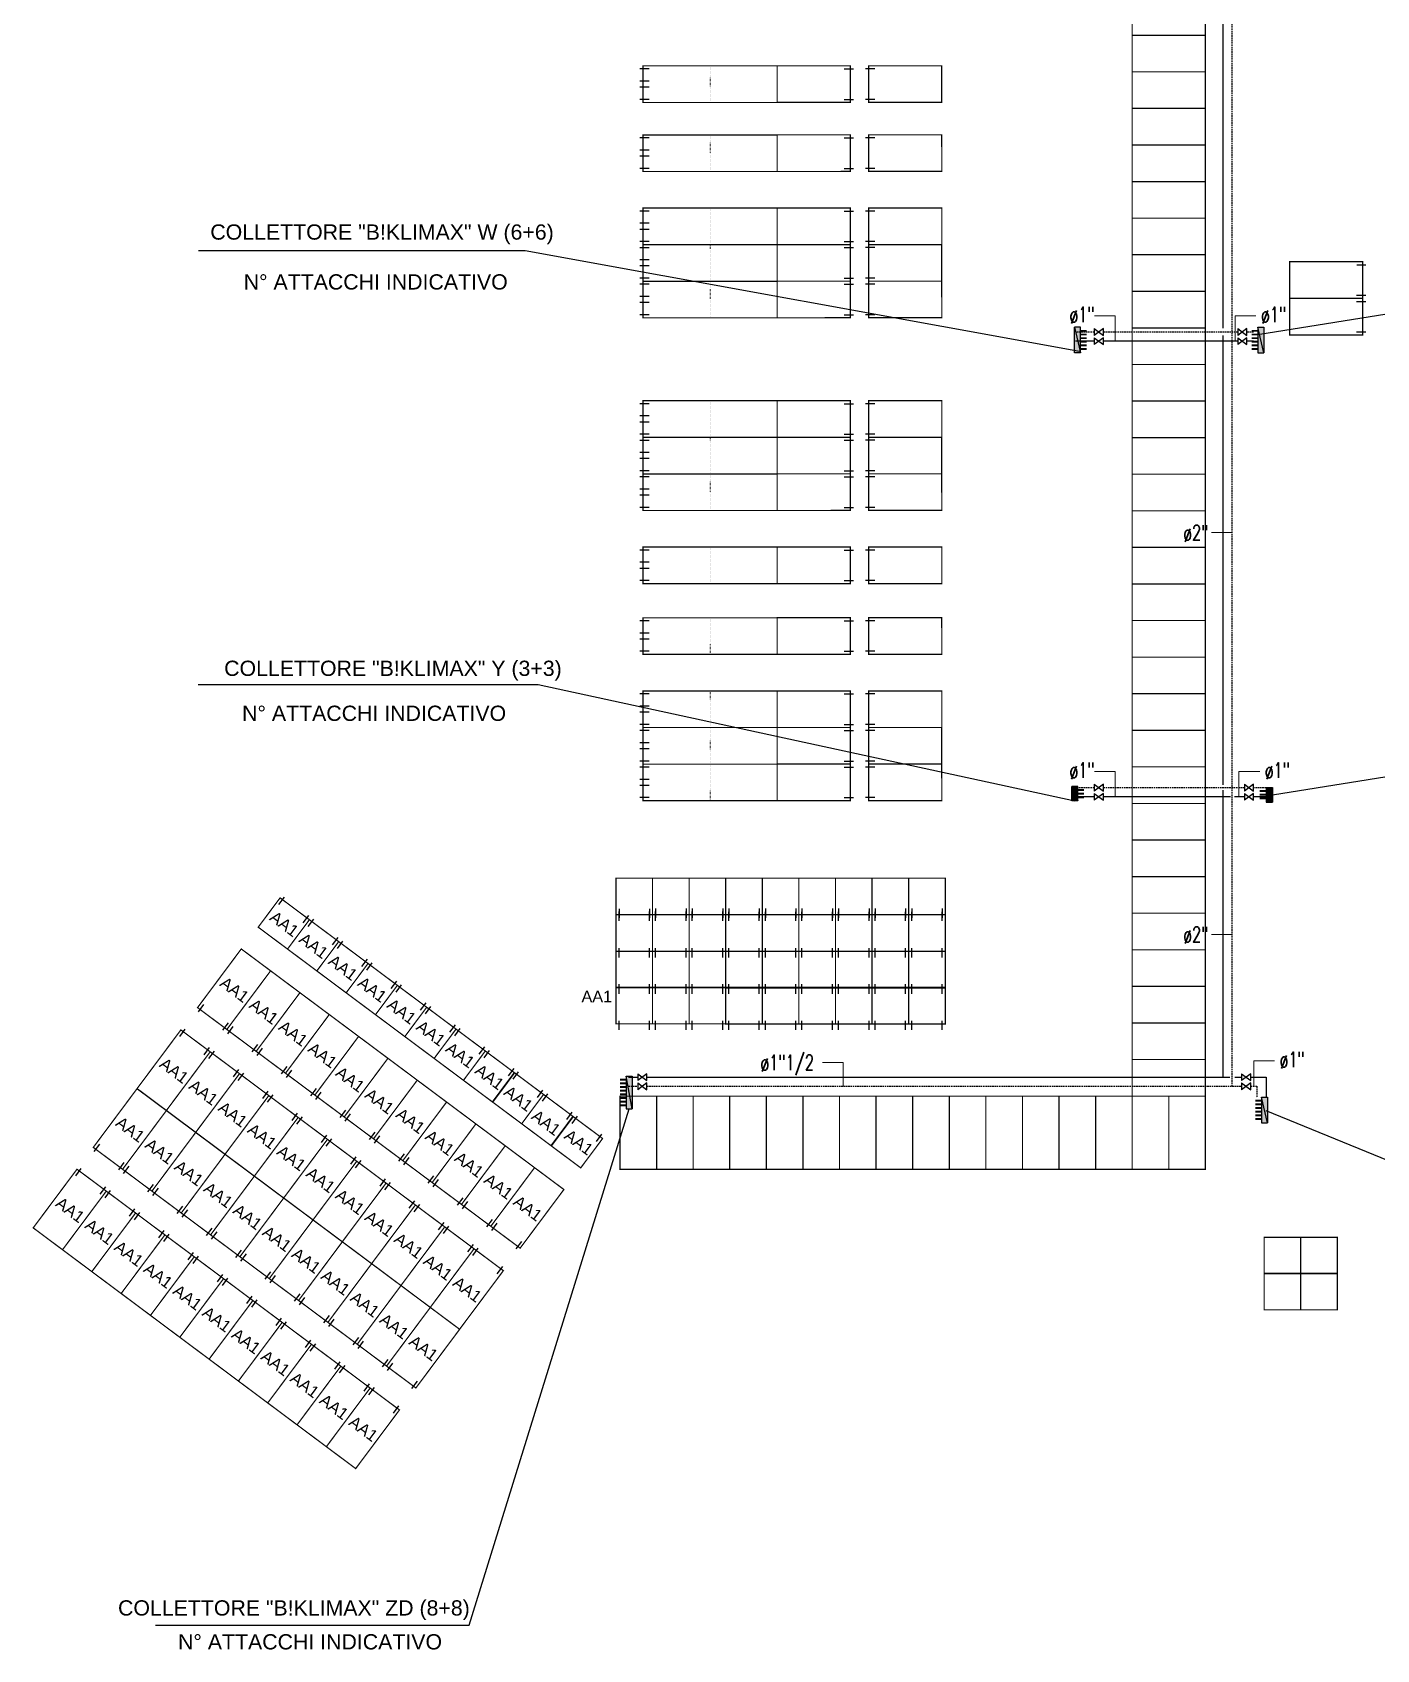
# Model space of a CAD drawing. Header units: millimetres. Extents: x 24747 to 137666, y -34589 to 43444.
# Drawn here: x 114877 to 117082, y 23396 to 26049 of the extents above; entities that cross this region are included whole.
import ezdxf
from ezdxf.enums import TextEntityAlignment as Align

# ---------------------------------------------------------------- set-up
doc = ezdxf.new("R2010")
doc.units = ezdxf.units.MM
doc.header["$LTSCALE"] = 10
doc.linetypes.add('ACAD_ISO07W100', pattern=[3, 0, -3])
doc.linetypes.add('HIDDEN', pattern=[0.375, 0.25, -0.125])
for name, color, linetype in [('Collettori Maxi', 7, 'Continuous'), ('Pannelli', 7, 'Continuous'), ('TUBAZIONI', 6, 'Continuous')]:
    doc.layers.add(name, color=color, linetype=linetype)
doc.styles.add('ARIAL', font='arial.ttf')
doc.styles.add('ROMANS', font='romans')

# ---------------------------------------------------------------- blocks, each defined once
blk = doc.blocks.new('1200')
at = {"layer": 'Pannelli', "color": 4}
for p, q in [((0.05, 1.1), (0.05, 1.25)), ((0.55, 1.1), (0.55, 1.25))]:
    blk.add_line(p, q, dxfattribs=at)
at = {"layer": 'Pannelli', "linetype": 'ACAD_ISO07W100', "ltscale": 0.07}
blk.add_line((0.6, 0.6), (0, 0.6), dxfattribs=at)
at = {"layer": 'Pannelli', "color": 4, "const_width": 0.02}
blk.add_lwpolyline([(0, 1.2), (0, 0), (0.6, 0), (0.6, 1.2), (0, 1.2)], dxfattribs=at)
blk = doc.blocks.new('600')
at = {"layer": 'Pannelli', "color": 2}
for p, q in [((0.05, 0.5), (0.05, 0.65)), ((0.55, 0.5), (0.55, 0.65))]:
    blk.add_line(p, q, dxfattribs=at)
at = {"layer": 'Pannelli', "color": 2, "const_width": 0.02}
blk.add_lwpolyline([(0.6, 0.6), (0.6, 0), (0, 0), (0, 0.6), (0.6, 0.6)], dxfattribs=at)
blk = doc.blocks.new('dddd')
at = {"layer": 'Pannelli', "color": 4}
for p, q in [((-164.9, 45.4, 0), (-179.9, 45.4, 0)), ((-164.9, 25.4, 0), (-179.9, 25.4, 0)), ((-164.9, 15.4, 0), (-179.9, 15.4, 0)), ((-164.9, -4.6, 0), (-179.9, -4.6, 0))]:
    blk.add_line(p, q, dxfattribs=at)
at = {"layer": 'Pannelli', "color": 4, "lineweight": 0}
blk.add_line((-174.9, 50.4, 0), (45.1, 50.4, 0), dxfattribs=at)
at = {"layer": 'Pannelli', "color": 4, "linetype": 'ACAD_ISO07W100', "ltscale": 0.07}
blk.add_line((-64.9, 50.4, 0), (-64.9, -9.6, 0), dxfattribs=at)
at = {"layer": 'Pannelli', "color": 4, "const_width": 2, "elevation": 0}
blk.add_lwpolyline([(-174.9, -9.6), (45.1, -9.6), (45.1, 50.4), (-174.9, 50.4), (-174.9, -9.6)], dxfattribs=at)
blk = doc.blocks.new('Coll Maxi 8+8')
at = {"layer": 'Collettori Maxi'}
for color, points in [(5, [(0.54, 0), (0.54, -0.1), (0, -0.1)]), (1, [(0, 0), (0, -0.1), (0.54, 0)])]:
    blk.add_hatch(color=color, dxfattribs=at).paths.add_polyline_path(points)
for points in [[(0, 0), (0, -0.1), (0.54, 0), (0, 0)], [(0.54, 0), (0.54, -0.1), (0, -0.1), (0.54, 0)]]:
    blk.add_lwpolyline(points, dxfattribs=at)
blk = doc.blocks.new('Coll Maxi 6+6')
at = {"layer": 'Collettori Maxi'}
for color, points in [(5, [(0.42, 0), (0.42, -0.1), (0, -0.1)]), (1, [(0, 0), (0, -0.1), (0.42, 0)])]:
    blk.add_hatch(color=color, dxfattribs=at).paths.add_polyline_path(points)
for points in [[(0, 0), (0, -0.1), (0.42, 0), (0, 0)], [(0.42, 0), (0.42, -0.1), (0, -0.1), (0.42, 0)]]:
    blk.add_lwpolyline(points, dxfattribs=at)
blk = doc.blocks.new('Coll maxi 3+3')
at = {"layer": 'Collettori Maxi'}
for color, points in [(5, [(0.24, 0), (0.24, -0.1), (0, -0.1)]), (1, [(0, 0), (0, -0.1), (0.24, 0)])]:
    blk.add_hatch(color=color, dxfattribs=at).paths.add_polyline_path(points)
for points in [[(0, 0), (0, -0.1), (0.24, 0), (0, 0)], [(0.24, 0), (0.24, -0.1), (0, -0.1), (0.24, 0)]]:
    blk.add_lwpolyline(points, dxfattribs=at)

msp = doc.modelspace()

# ---------------------------------------------------------------- linework, layer by layer
at = {"layer": 'Collettori Maxi'}
for p, q in [((115149.85058, 25691.00704, 0), (115685.61057, 25691.00704, 0)), ((115685.61057, 25691.00704, 0), (116594.66968, 25525.92414, 0)), ((116887.11147, 25553.00438, 0), (117795.98054, 25698.03082, 0)), ((115149.17914, 24978.86462, 0), (115707.18907, 24978.86462, 0)), ((115707.18907, 24978.86462, 0), (116586.98372, 24788.33091, 0)), ((116911.1451, 24798.17094, 0), (117795.37083, 24938.87985, 0)), ((115593.78353, 23436.07437, 0), (115856.28841, 24282.79487, 0)), ((116900.65038, 24280.22545, 0), (117795.62395, 23914.40098, 0)), ((115079.54163, 23436.07437, 0), (115593.78353, 23436.07437, 0))]:
    msp.add_line(p, q, dxfattribs=at)
at = {"layer": 'Collettori Maxi', "color": 6, "const_width": 3.2, "elevation": 0}
for points in [[(116596.52795, 25559.00438), (116606.52795, 25559.00438)], [(116596.52795, 25553.00438), (116606.52795, 25553.00438)], [(116596.52795, 25547.00438), (116606.52795, 25547.00438)], [(116887.11147, 25559.00438), (116877.11147, 25559.00438)], [(116887.11147, 25553.00438), (116877.11147, 25553.00438)], [(116887.11147, 25547.00438), (116877.11147, 25547.00438)], [(116596.52795, 25541.00438), (116606.52795, 25541.00438)], [(116596.52795, 25535.00438), (116606.52795, 25535.00438)], [(116596.52795, 25529.00438), (116606.52795, 25529.00438)], [(116887.11147, 25541.00438), (116877.11147, 25541.00438)], [(116887.11147, 25535.00438), (116877.11147, 25535.00438)], [(116887.11147, 25529.00438), (116877.11147, 25529.00438)], [(116592.24879, 24805.88808), (116602.24879, 24805.88808)], [(116901.1451, 24804.17094), (116890.4265, 24804.17094)], [(116592.24879, 24799.88808), (116602.24879, 24799.88808)], [(116592.24879, 24793.88808), (116602.24879, 24793.88808)], [(116901.1451, 24798.17094), (116890.4265, 24798.17094)], [(116901.1451, 24792.17094), (116890.4265, 24792.17094)], [(115851.28841, 24330.79487), (115841.28841, 24330.79487)], [(115851.28841, 24324.79487), (115841.28841, 24324.79487)], [(115851.28841, 24318.79487), (115841.28841, 24318.79487)], [(115851.28841, 24312.79487), (115841.28841, 24312.79487)], [(115851.28841, 24306.79487), (115841.28841, 24306.79487)], [(115851.28841, 24300.79487), (115841.28841, 24300.79487)], [(115851.28841, 24294.79487), (115841.28841, 24294.79487)], [(115851.28841, 24288.79487), (115841.28841, 24288.79487)], [(116893.066, 24296.25182), (116883.066, 24296.25182)], [(116893.066, 24290.25182), (116883.066, 24290.25182)], [(116893.066, 24284.25182), (116883.066, 24284.25182)], [(116893.066, 24278.25182), (116883.066, 24278.25182)], [(116893.066, 24272.25182), (116883.066, 24272.25182)], [(116893.066, 24266.25182), (116883.066, 24266.25182)]]:
    msp.add_lwpolyline(points, dxfattribs=at)
at = {"layer": 'Pannelli', "color": 2}
for p, q in [((115839.5981, 24611.26571, 0), (115839.5981, 24596.26571, 0)), ((115839.59811, 24591.36952, 0), (115839.59811, 24606.36952, 0)), ((115889.5981, 24611.26571, 0), (115889.5981, 24596.26571, 0)), ((115889.59811, 24591.36952, 0), (115889.59811, 24606.36952, 0)), ((115899.5981, 24611.28054, 0), (115899.5981, 24596.28054, 0)), ((115899.5981, 24611.28054, 0), (115899.5981, 24596.28054, 0)), ((115899.59811, 24591.38435, 0), (115899.59811, 24606.38435, 0)), ((115899.59811, 24591.35469, 0), (115899.59811, 24606.35469, 0)), ((115949.5981, 24611.28054, 0), (115949.5981, 24596.28054, 0)), ((115949.59811, 24591.38435, 0), (115949.59811, 24606.38435, 0)), ((115959.59809, 24611.29537, 0), (115959.59809, 24596.29537, 0)), ((115959.5981, 24591.36952, 0), (115959.5981, 24606.36952, 0)), ((116009.59809, 24611.29537, 0), (116009.59809, 24596.29537, 0)), ((116009.5981, 24591.36952, 0), (116009.5981, 24606.36952, 0)), ((116019.59809, 24611.33245, 0), (116019.59809, 24596.33245, 0)), ((116019.5981, 24591.33245, 0), (116019.5981, 24606.33245, 0)), ((116069.59809, 24611.33245, 0), (116069.59809, 24596.33245, 0)), ((116069.5981, 24591.33245, 0), (116069.5981, 24606.33245, 0)), ((116079.59809, 24611.33245, 0), (116079.59809, 24596.33245, 0)), ((116079.5981, 24591.33245, 0), (116079.5981, 24606.33245, 0)), ((116129.59809, 24611.33245, 0), (116129.59809, 24596.33245, 0)), ((116129.59809, 24611.33245, 0), (116129.59809, 24596.33245, 0)), ((116129.5981, 24591.33245, 0), (116129.5981, 24606.33245, 0)), ((116129.5981, 24591.33245, 0), (116129.5981, 24606.33245, 0)), ((116139.59809, 24611.33245, 0), (116139.59809, 24596.33245, 0)), ((116139.5981, 24591.33245, 0), (116139.5981, 24606.33245, 0)), ((116189.59809, 24611.33245, 0), (116189.59809, 24596.33245, 0)), ((116189.59809, 24611.33245, 0), (116189.59809, 24596.33245, 0)), ((116189.59809, 24611.33245, 0), (116189.59809, 24596.33245, 0)), ((116189.5981, 24591.33245, 0), (116189.5981, 24606.33245, 0)), ((116189.5981, 24591.33245, 0), (116189.5981, 24606.33245, 0)), ((116189.5981, 24591.33245, 0), (116189.5981, 24606.33245, 0)), ((116199.59809, 24611.33245, 0), (116199.59809, 24596.33245, 0)), ((116199.5981, 24591.33245, 0), (116199.5981, 24606.33245, 0)), ((116249.59809, 24611.33245, 0), (116249.59809, 24596.33245, 0)), ((116249.59809, 24611.33245, 0), (116249.59809, 24596.33245, 0)), ((116249.59809, 24611.33245, 0), (116249.59809, 24596.33245, 0)), ((116249.5981, 24591.33245, 0), (116249.5981, 24606.33245, 0)), ((116249.5981, 24591.33245, 0), (116249.5981, 24606.33245, 0)), ((116249.5981, 24591.33245, 0), (116249.5981, 24606.33245, 0)), ((116259.59809, 24611.33245, 0), (116259.59809, 24596.33245, 0)), ((116259.5981, 24591.33245, 0), (116259.5981, 24606.33245, 0)), ((116309.59809, 24611.33245, 0), (116309.59809, 24596.33245, 0)), ((116309.59809, 24611.33245, 0), (116309.59809, 24596.33245, 0)), ((116309.59809, 24611.33245, 0), (116309.59809, 24596.33245, 0)), ((116309.5981, 24591.33245, 0), (116309.5981, 24606.33245, 0)), ((116309.5981, 24591.33245, 0), (116309.5981, 24606.33245, 0)), ((116309.5981, 24591.33245, 0), (116309.5981, 24606.33245, 0)), ((116319.59809, 24611.33245, 0), (116319.59809, 24596.33245, 0)), ((116319.5981, 24591.33245, 0), (116319.5981, 24606.33245, 0)), ((116369.59809, 24611.33245, 0), (116369.59809, 24596.33245, 0)), ((116369.5981, 24591.33245, 0), (116369.5981, 24606.33245, 0)), ((115839.59811, 24531.36952, 0), (115839.59811, 24546.36952, 0)), ((115889.59811, 24531.36952, 0), (115889.59811, 24546.36952, 0)), ((115899.59811, 24531.38435, 0), (115899.59811, 24546.38435, 0)), ((115899.59811, 24531.35469, 0), (115899.59811, 24546.35469, 0)), ((115949.59811, 24531.38435, 0), (115949.59811, 24546.38435, 0)), ((115959.5981, 24531.36952, 0), (115959.5981, 24546.36952, 0)), ((116009.5981, 24531.36952, 0), (116009.5981, 24546.36952, 0)), ((116019.5981, 24531.33245, 0), (116019.5981, 24546.33245, 0)), ((116069.5981, 24531.33245, 0), (116069.5981, 24546.33245, 0)), ((116079.5981, 24531.33245, 0), (116079.5981, 24546.33245, 0)), ((116129.5981, 24531.33245, 0), (116129.5981, 24546.33245, 0)), ((116129.5981, 24531.33245, 0), (116129.5981, 24546.33245, 0)), ((116139.5981, 24531.33245, 0), (116139.5981, 24546.33245, 0)), ((116189.5981, 24531.33245, 0), (116189.5981, 24546.33245, 0)), ((116189.5981, 24531.33245, 0), (116189.5981, 24546.33245, 0)), ((116189.5981, 24531.33245, 0), (116189.5981, 24546.33245, 0)), ((116199.5981, 24531.33245, 0), (116199.5981, 24546.33245, 0)), ((116249.5981, 24531.33245, 0), (116249.5981, 24546.33245, 0)), ((116249.5981, 24531.33245, 0), (116249.5981, 24546.33245, 0)), ((116249.5981, 24531.33245, 0), (116249.5981, 24546.33245, 0)), ((116259.5981, 24531.33245, 0), (116259.5981, 24546.33245, 0)), ((116309.5981, 24531.33245, 0), (116309.5981, 24546.33245, 0)), ((116309.5981, 24531.33245, 0), (116309.5981, 24546.33245, 0)), ((116309.5981, 24531.33245, 0), (116309.5981, 24546.33245, 0)), ((116319.5981, 24531.33245, 0), (116319.5981, 24546.33245, 0)), ((116369.5981, 24531.33245, 0), (116369.5981, 24546.33245, 0)), ((115839.59811, 24472.31713, 0), (115839.59811, 24487.31713, 0)), ((115839.59811, 24471.36952, 0), (115839.59811, 24486.36952, 0)), ((115889.59811, 24472.31713, 0), (115889.59811, 24487.31713, 0)), ((115889.59811, 24471.36952, 0), (115889.59811, 24486.36952, 0)), ((115899.59811, 24472.33196, 0), (115899.59811, 24487.33196, 0)), ((115899.59811, 24472.30231, 0), (115899.59811, 24487.30231, 0)), ((115899.59811, 24471.38435, 0), (115899.59811, 24486.38435, 0)), ((115899.59811, 24471.35469, 0), (115899.59811, 24486.35469, 0)), ((115949.59811, 24472.33196, 0), (115949.59811, 24487.33196, 0)), ((115949.59811, 24471.38435, 0), (115949.59811, 24486.38435, 0)), ((115959.5981, 24472.31713, 0), (115959.5981, 24487.31713, 0)), ((115959.5981, 24471.36952, 0), (115959.5981, 24486.36952, 0)), ((116009.5981, 24472.31713, 0), (116009.5981, 24487.31713, 0)), ((116009.5981, 24471.36952, 0), (116009.5981, 24486.36952, 0)), ((116019.5981, 24472.28006, 0), (116019.5981, 24487.28006, 0)), ((116019.5981, 24471.33245, 0), (116019.5981, 24486.33245, 0)), ((116069.5981, 24472.28006, 0), (116069.5981, 24487.28006, 0)), ((116069.5981, 24471.33245, 0), (116069.5981, 24486.33245, 0)), ((116079.5981, 24472.28006, 0), (116079.5981, 24487.28006, 0)), ((116079.5981, 24471.33245, 0), (116079.5981, 24486.33245, 0)), ((116129.5981, 24472.28006, 0), (116129.5981, 24487.28006, 0)), ((116129.5981, 24472.28006, 0), (116129.5981, 24487.28006, 0)), ((116129.5981, 24471.33245, 0), (116129.5981, 24486.33245, 0)), ((116129.5981, 24471.33245, 0), (116129.5981, 24486.33245, 0)), ((116139.5981, 24472.28006, 0), (116139.5981, 24487.28006, 0)), ((116139.5981, 24471.33245, 0), (116139.5981, 24486.33245, 0)), ((116189.5981, 24472.28006, 0), (116189.5981, 24487.28006, 0)), ((116189.5981, 24472.28006, 0), (116189.5981, 24487.28006, 0)), ((116189.5981, 24472.28006, 0), (116189.5981, 24487.28006, 0)), ((116189.5981, 24471.33245, 0), (116189.5981, 24486.33245, 0)), ((116189.5981, 24471.33245, 0), (116189.5981, 24486.33245, 0)), ((116189.5981, 24471.33245, 0), (116189.5981, 24486.33245, 0)), ((116199.5981, 24472.28006, 0), (116199.5981, 24487.28006, 0)), ((116199.5981, 24471.33245, 0), (116199.5981, 24486.33245, 0)), ((116249.5981, 24472.28006, 0), (116249.5981, 24487.28006, 0)), ((116249.5981, 24472.28006, 0), (116249.5981, 24487.28006, 0)), ((116249.5981, 24472.28006, 0), (116249.5981, 24487.28006, 0)), ((116249.5981, 24471.33245, 0), (116249.5981, 24486.33245, 0)), ((116249.5981, 24471.33245, 0), (116249.5981, 24486.33245, 0)), ((116249.5981, 24471.33245, 0), (116249.5981, 24486.33245, 0)), ((116259.5981, 24472.28006, 0), (116259.5981, 24487.28006, 0)), ((116259.5981, 24471.33245, 0), (116259.5981, 24486.33245, 0)), ((116309.5981, 24472.28006, 0), (116309.5981, 24487.28006, 0)), ((116309.5981, 24472.28006, 0), (116309.5981, 24487.28006, 0)), ((116309.5981, 24472.28006, 0), (116309.5981, 24487.28006, 0)), ((116309.5981, 24471.33245, 0), (116309.5981, 24486.33245, 0)), ((116309.5981, 24471.33245, 0), (116309.5981, 24486.33245, 0)), ((116309.5981, 24471.33245, 0), (116309.5981, 24486.33245, 0)), ((116319.5981, 24472.28006, 0), (116319.5981, 24487.28006, 0)), ((116319.5981, 24471.33245, 0), (116319.5981, 24486.33245, 0)), ((116369.5981, 24472.28006, 0), (116369.5981, 24487.28006, 0)), ((116369.5981, 24471.33245, 0), (116369.5981, 24486.33245, 0)), ((115839.59811, 24412.31714, 0), (115839.59811, 24427.31714, 0)), ((115889.59811, 24412.31714, 0), (115889.59811, 24427.31714, 0)), ((115899.59811, 24412.33196, 0), (115899.59811, 24427.33196, 0)), ((115899.59811, 24412.30231, 0), (115899.59811, 24427.30231, 0)), ((115949.59811, 24412.33196, 0), (115949.59811, 24427.33196, 0)), ((115959.5981, 24412.31714, 0), (115959.5981, 24427.31714, 0)), ((116009.5981, 24412.31714, 0), (116009.5981, 24427.31714, 0)), ((116019.5981, 24412.28006, 0), (116019.5981, 24427.28006, 0)), ((116069.5981, 24412.28006, 0), (116069.5981, 24427.28006, 0)), ((116079.5981, 24412.28006, 0), (116079.5981, 24427.28006, 0)), ((116129.5981, 24412.28006, 0), (116129.5981, 24427.28006, 0)), ((116129.5981, 24412.28006, 0), (116129.5981, 24427.28006, 0)), ((116139.5981, 24412.28006, 0), (116139.5981, 24427.28006, 0)), ((116189.5981, 24412.28006, 0), (116189.5981, 24427.28006, 0)), ((116189.5981, 24412.28006, 0), (116189.5981, 24427.28006, 0)), ((116189.5981, 24412.28006, 0), (116189.5981, 24427.28006, 0)), ((116199.5981, 24412.28006, 0), (116199.5981, 24427.28006, 0)), ((116249.5981, 24412.28006, 0), (116249.5981, 24427.28006, 0)), ((116249.5981, 24412.28006, 0), (116249.5981, 24427.28006, 0)), ((116249.5981, 24412.28006, 0), (116249.5981, 24427.28006, 0)), ((116259.5981, 24412.28006, 0), (116259.5981, 24427.28006, 0)), ((116309.5981, 24412.28006, 0), (116309.5981, 24427.28006, 0)), ((116309.5981, 24412.28006, 0), (116309.5981, 24427.28006, 0)), ((116309.5981, 24412.28006, 0), (116309.5981, 24427.28006, 0)), ((116319.5981, 24412.28006, 0), (116319.5981, 24427.28006, 0)), ((116369.5981, 24412.28006, 0), (116369.5981, 24427.28006, 0))]:
    msp.add_line(p, q, dxfattribs=at)
at = {"layer": 'Pannelli', "color": 2, "const_width": 2, "elevation": 0}
for points in [[(116681.22874, 26043.82877), (116801.22874, 26043.82877), (116801.22874, 26103.82877), (116681.22874, 26103.82877)], [(116681.22874, 25983.82877), (116801.22874, 25983.82877), (116801.22874, 26043.82877), (116681.22874, 26043.82877)], [(116681.22874, 25923.82877), (116801.22874, 25923.82877), (116801.22874, 25983.82877), (116681.22874, 25983.82877)], [(116681.22874, 25863.82877), (116801.22874, 25863.82877), (116801.22874, 25923.82877), (116681.22874, 25923.82877)], [(116681.22874, 25803.82877), (116801.22874, 25803.82877), (116801.22874, 25863.82877), (116681.22874, 25863.82877)], [(116681.22874, 25743.82877), (116801.22874, 25743.82877), (116801.22874, 25803.82877), (116681.22874, 25803.82877)], [(116681.22874, 25683.82877), (116801.22874, 25683.82877), (116801.22874, 25743.82877), (116681.22874, 25743.82877)], [(116681.22874, 25623.82877), (116801.22874, 25623.82877), (116801.22874, 25683.82877), (116681.22874, 25683.82877)], [(116681.22874, 25563.82877), (116801.22874, 25563.82877), (116801.22874, 25623.82877), (116681.22874, 25623.82877)], [(116681.22874, 25503.82877), (116801.22874, 25503.82877), (116801.22874, 25563.82877), (116681.22874, 25563.82877)], [(116681.22874, 25443.82877), (116801.22874, 25443.82877), (116801.22874, 25503.82877), (116681.22874, 25503.82877)], [(116681.22874, 25383.82877), (116801.22874, 25383.82877), (116801.22874, 25443.82877), (116681.22874, 25443.82877)], [(116681.22874, 25323.82877), (116801.22874, 25323.82877), (116801.22874, 25383.82877), (116681.22874, 25383.82877)], [(116681.22874, 25263.82877), (116801.22874, 25263.82877), (116801.22874, 25323.82877), (116681.22874, 25323.82877)], [(116681.22874, 25203.82877), (116801.22874, 25203.82877), (116801.22874, 25263.82877), (116681.22874, 25263.82877)], [(116681.22874, 25143.82877), (116801.22874, 25143.82877), (116801.22874, 25203.82877), (116681.22874, 25203.82877)], [(116681.22874, 25083.82877), (116801.22874, 25083.82877), (116801.22874, 25143.82877), (116681.22874, 25143.82877)], [(116681.22874, 25023.82877), (116801.22874, 25023.82877), (116801.22874, 25083.82877), (116681.22874, 25083.82877)], [(116681.22874, 24963.82877), (116801.22874, 24963.82877), (116801.22874, 25023.82877), (116681.22874, 25023.82877)], [(116681.22874, 24903.82877), (116801.22874, 24903.82877), (116801.22874, 24963.82877), (116681.22874, 24963.82877)], [(116681.22874, 24843.82877), (116801.22874, 24843.82877), (116801.22874, 24903.82877), (116681.22874, 24903.82877)], [(116681.22874, 24783.82877), (116801.22874, 24783.82877), (116801.22874, 24843.82877), (116681.22874, 24843.82877)], [(116681.22874, 24723.82877), (116801.22874, 24723.82877), (116801.22874, 24783.82877), (116681.22874, 24783.82877)], [(116681.22874, 24663.82877), (116801.22874, 24663.82877), (116801.22874, 24723.82877), (116681.22874, 24723.82877)], [(116681.22874, 24603.82877), (116801.22874, 24603.82877), (116801.22874, 24663.82877), (116681.22874, 24663.82877)], [(116681.22874, 24543.82877), (116801.22874, 24543.82877), (116801.22874, 24603.82877), (116681.22874, 24603.82877)], [(116681.22874, 24483.82877), (116801.22874, 24483.82877), (116801.22874, 24543.82877), (116681.22874, 24543.82877)], [(116681.22874, 24423.82877), (116801.22874, 24423.82877), (116801.22874, 24483.82877), (116681.22874, 24483.82877)], [(116681.22874, 24363.82877), (116801.22874, 24363.82877), (116801.22874, 24423.82877), (116681.22874, 24423.82877)], [(116681.22874, 24303.82877), (116801.22874, 24303.82877), (116801.22874, 24363.82877), (116681.22874, 24363.82877)], [(115841.22874, 24303.82877), (115841.22874, 24183.82877), (115901.22874, 24183.82877), (115901.22874, 24303.82877)], [(115901.22874, 24303.82877), (115901.22874, 24183.82877), (115961.22874, 24183.82877), (115961.22874, 24303.82877)], [(115961.22874, 24303.82877), (115961.22874, 24183.82877), (116021.22874, 24183.82877), (116021.22874, 24303.82877)], [(116021.22874, 24303.82877), (116021.22874, 24183.82877), (116081.22874, 24183.82877), (116081.22874, 24303.82877)], [(116081.22874, 24303.82877), (116081.22874, 24183.82877), (116141.22874, 24183.82877), (116141.22874, 24303.82877)], [(116141.22874, 24303.82877), (116141.22874, 24183.82877), (116201.22874, 24183.82877), (116201.22874, 24303.82877)], [(116201.22874, 24303.82877), (116201.22874, 24183.82877), (116261.22874, 24183.82877), (116261.22874, 24303.82877)], [(116261.22874, 24303.82877), (116261.22874, 24183.82877), (116321.22874, 24183.82877), (116321.22874, 24303.82877)], [(116321.22874, 24303.82877), (116321.22874, 24183.82877), (116381.22874, 24183.82877), (116381.22874, 24303.82877)], [(116381.22874, 24303.82877), (116381.22874, 24183.82877), (116441.22874, 24183.82877), (116441.22874, 24303.82877)], [(116441.22874, 24303.82877), (116441.22874, 24183.82877), (116501.22874, 24183.82877), (116501.22874, 24303.82877)], [(116501.22874, 24303.82877), (116501.22874, 24183.82877), (116561.22874, 24183.82877), (116561.22874, 24303.82877)], [(116561.22874, 24303.82877), (116561.22874, 24183.82877), (116621.22874, 24183.82877), (116621.22874, 24303.82877)], [(116621.22874, 24303.82877), (116621.22874, 24183.82877), (116681.22874, 24183.82877), (116681.22874, 24303.82877)], [(116681.22874, 24303.82877), (116681.22874, 24183.82877), (116741.22874, 24183.82877), (116741.22874, 24303.82877)], [(116741.22874, 24303.82877), (116741.22874, 24183.82877), (116801.22874, 24183.82877), (116801.22874, 24303.82877)]]:
    msp.add_lwpolyline(points, close=True, dxfattribs=at)
for points in [[(115834.5981, 24601.26571), (115834.5981, 24661.26571), (115894.5981, 24661.26571), (115894.5981, 24601.26571), (115834.5981, 24601.26571)], [(115894.5981, 24601.28054), (115894.5981, 24661.28054), (115954.5981, 24661.28054), (115954.5981, 24601.28054), (115894.5981, 24601.28054)], [(115954.59809, 24601.29537), (115954.59809, 24661.29537), (116014.59809, 24661.29537), (116014.59809, 24601.29537), (115954.59809, 24601.29537)], [(116014.59809, 24601.33245), (116014.59809, 24661.33245), (116074.59809, 24661.33245), (116074.59809, 24601.33245), (116014.59809, 24601.33245)], [(116074.59809, 24601.33245), (116074.59809, 24661.33245), (116134.59809, 24661.33245), (116134.59809, 24601.33245), (116074.59809, 24601.33245)], [(116134.59809, 24601.33245), (116134.59809, 24661.33245), (116194.59809, 24661.33245), (116194.59809, 24601.33245), (116134.59809, 24601.33245)], [(116194.59809, 24601.33245), (116194.59809, 24661.33245), (116254.59809, 24661.33245), (116254.59809, 24601.33245), (116194.59809, 24601.33245)], [(116254.59809, 24601.33245), (116254.59809, 24661.33245), (116314.59809, 24661.33245), (116314.59809, 24601.33245), (116254.59809, 24601.33245)], [(116314.59809, 24601.33245), (116314.59809, 24661.33245), (116374.59809, 24661.33245), (116374.59809, 24601.33245), (116314.59809, 24601.33245)], [(115834.59811, 24601.36952), (115834.59811, 24541.36952), (115894.59811, 24541.36952), (115894.59811, 24601.36952), (115834.59811, 24601.36952)], [(115894.59811, 24601.38435), (115894.59811, 24541.38435), (115954.59811, 24541.38435), (115954.59811, 24601.38435), (115894.59811, 24601.38435)], [(115954.5981, 24601.36952), (115954.5981, 24541.36952), (116014.5981, 24541.36952), (116014.5981, 24601.36952), (115954.5981, 24601.36952)], [(116014.5981, 24601.33245), (116014.5981, 24541.33245), (116074.5981, 24541.33245), (116074.5981, 24601.33245), (116014.5981, 24601.33245)], [(116074.5981, 24601.33245), (116074.5981, 24541.33245), (116134.5981, 24541.33245), (116134.5981, 24601.33245), (116074.5981, 24601.33245)], [(116134.5981, 24601.33245), (116134.5981, 24541.33245), (116194.5981, 24541.33245), (116194.5981, 24601.33245), (116134.5981, 24601.33245)], [(116194.5981, 24601.33245), (116194.5981, 24541.33245), (116254.5981, 24541.33245), (116254.5981, 24601.33245), (116194.5981, 24601.33245)], [(116254.5981, 24601.33245), (116254.5981, 24541.33245), (116314.5981, 24541.33245), (116314.5981, 24601.33245), (116254.5981, 24601.33245)], [(116314.5981, 24601.33245), (116314.5981, 24541.33245), (116374.5981, 24541.33245), (116374.5981, 24601.33245), (116314.5981, 24601.33245)], [(115834.59811, 24541.36952), (115834.59811, 24481.36952), (115894.59811, 24481.36952), (115894.59811, 24541.36952), (115834.59811, 24541.36952)], [(115894.59811, 24541.38435), (115894.59811, 24481.38435), (115954.59811, 24481.38435), (115954.59811, 24541.38435), (115894.59811, 24541.38435)], [(115954.5981, 24541.36952), (115954.5981, 24481.36952), (116014.5981, 24481.36952), (116014.5981, 24541.36952), (115954.5981, 24541.36952)], [(116014.5981, 24541.33245), (116014.5981, 24481.33245), (116074.5981, 24481.33245), (116074.5981, 24541.33245), (116014.5981, 24541.33245)], [(116074.5981, 24541.33245), (116074.5981, 24481.33245), (116134.5981, 24481.33245), (116134.5981, 24541.33245), (116074.5981, 24541.33245)], [(116134.5981, 24541.33245), (116134.5981, 24481.33245), (116194.5981, 24481.33245), (116194.5981, 24541.33245), (116134.5981, 24541.33245)], [(116194.5981, 24541.33245), (116194.5981, 24481.33245), (116254.5981, 24481.33245), (116254.5981, 24541.33245), (116194.5981, 24541.33245)], [(116254.5981, 24541.33245), (116254.5981, 24481.33245), (116314.5981, 24481.33245), (116314.5981, 24541.33245), (116254.5981, 24541.33245)], [(116314.5981, 24541.33245), (116314.5981, 24481.33245), (116374.5981, 24481.33245), (116374.5981, 24541.33245), (116314.5981, 24541.33245)], [(115834.59811, 24482.31713), (115834.59811, 24422.31714), (115894.59811, 24422.31714), (115894.59811, 24482.31713), (115834.59811, 24482.31713)], [(115894.59811, 24482.33196), (115894.59811, 24422.33196), (115954.59811, 24422.33196), (115954.59811, 24482.33196), (115894.59811, 24482.33196)], [(115954.5981, 24482.31713), (115954.5981, 24422.31714), (116014.5981, 24422.31714), (116014.5981, 24482.31713), (115954.5981, 24482.31713)], [(116014.5981, 24482.28006), (116014.5981, 24422.28006), (116074.5981, 24422.28006), (116074.5981, 24482.28006), (116014.5981, 24482.28006)], [(116074.5981, 24482.28006), (116074.5981, 24422.28006), (116134.5981, 24422.28006), (116134.5981, 24482.28006), (116074.5981, 24482.28006)], [(116134.5981, 24482.28006), (116134.5981, 24422.28006), (116194.5981, 24422.28006), (116194.5981, 24482.28006), (116134.5981, 24482.28006)], [(116194.5981, 24482.28006), (116194.5981, 24422.28006), (116254.5981, 24422.28006), (116254.5981, 24482.28006), (116194.5981, 24482.28006)], [(116254.5981, 24482.28006), (116254.5981, 24422.28006), (116314.5981, 24422.28006), (116314.5981, 24482.28006), (116254.5981, 24482.28006)], [(116314.5981, 24482.28006), (116314.5981, 24422.28006), (116374.5981, 24422.28006), (116374.5981, 24482.28006), (116314.5981, 24482.28006)], [(116897.6077, 24072.33538), (116897.6077, 24012.33538), (116957.6077, 24012.33538), (116957.6077, 24072.33538), (116897.6077, 24072.33538)], [(116957.6077, 24072.33538), (116957.6077, 24012.33538), (117017.6077, 24012.33538), (117017.6077, 24072.33538), (116957.6077, 24072.33538)], [(116897.6077, 24013.28299), (116897.6077, 23953.28299), (116957.6077, 23953.28299), (116957.6077, 24013.28299), (116897.6077, 24013.28299)], [(116957.6077, 24013.28299), (116957.6077, 23953.28299), (117017.6077, 23953.28299), (117017.6077, 24013.28299), (116957.6077, 24013.28299)]]:
    msp.add_lwpolyline(points, dxfattribs=at)
at = {"layer": 'TUBAZIONI', "linetype": 'HIDDEN'}
for p, q in [((116845.38729, 24320.01461), (116845.38729, 27438.37546)), ((116618.91726, 25556.96239, 0), (116588.01006, 25556.96239, 0)), ((116854.4552, 25556.96239, 0), (116633.91726, 25556.96239, 0)), ((116880.03507, 25556.96239, 0), (116869.4552, 25556.96239, 0)), ((116618.91726, 24809.59468, 0), (116588.01006, 24809.59468, 0)), ((116865.28857, 24809.59468, 0), (116633.91726, 24809.59468, 0)), ((116900.71492, 24809.59468, 0), (116880.28857, 24809.59468, 0))]:
    msp.add_line(p, q, dxfattribs=at)
at = {"layer": 'TUBAZIONI', "color": 1, "lineweight": 0}
for p, q in [((116619.41299, 25583.59051), (116653.50656, 25583.59051)), ((116653.50656, 25583.59051), (116653.50656, 25541.96239, 0)), ((116884.04954, 25583.59051), (116849.95597, 25583.59051)), ((116849.95597, 25583.59051), (116849.95597, 25541.96239, 0)), ((116811.29372, 25228.06199), (116845.38729, 25228.06199)), ((116619.41299, 24836.22281), (116653.50656, 24836.22281)), ((116653.50656, 24836.22281), (116653.50656, 24794.59468, 0)), ((116890.34428, 24836.22281), (116856.25071, 24836.22281)), ((116856.25071, 24836.22281), (116856.25071, 24794.59468, 0)), ((116811.29372, 24569.08797), (116845.38729, 24569.08797)), ((116173.05313, 24359.01283), (116207.14669, 24359.01283)), ((116207.14669, 24359.01283), (116207.14669, 24320.01461)), ((116914.55847, 24361.64274, 0), (116880.4649, 24361.64274, 0)), ((116880.4649, 24361.64274, 0), (116880.4649, 24320.01461))]:
    msp.add_line(p, q, dxfattribs=at)
at = {"layer": 'TUBAZIONI', "color": 7}
for p, q in [((116618.91726, 25562.58739, 0), (116633.91726, 25551.33739, 0)), ((116633.91726, 25562.58739, 0), (116618.91726, 25551.33739, 0)), ((116618.91726, 25547.58739, 0), (116633.91726, 25536.33739, 0)), ((116633.91726, 25547.58739, 0), (116618.91726, 25536.33739, 0)), ((116854.4552, 25562.58739, 0), (116869.4552, 25551.33739, 0)), ((116869.4552, 25562.58739, 0), (116854.4552, 25551.33739, 0)), ((116854.4552, 25547.58739, 0), (116869.4552, 25536.33739, 0)), ((116869.4552, 25547.58739, 0), (116854.4552, 25536.33739, 0)), ((116618.91726, 24815.21968, 0), (116633.91726, 24803.96968, 0)), ((116633.91726, 24815.21968, 0), (116618.91726, 24803.96968, 0)), ((116865.28857, 24815.21968, 0), (116880.28857, 24803.96968, 0)), ((116880.28857, 24815.21968, 0), (116865.28857, 24803.96968, 0)), ((116618.91726, 24800.21968, 0), (116633.91726, 24788.96968, 0)), ((116633.91726, 24800.21968, 0), (116618.91726, 24788.96968, 0)), ((116865.28857, 24800.21968, 0), (116880.28857, 24788.96968, 0)), ((116880.28857, 24800.21968, 0), (116865.28857, 24788.96968, 0)), ((115870.4215, 24340.63961), (115885.4215, 24329.38961)), ((115885.4215, 24340.63961), (115870.4215, 24329.38961)), ((115870.4215, 24325.63961), (115885.4215, 24314.38961)), ((115885.4215, 24325.63961), (115870.4215, 24314.38961)), ((116860.70987, 24340.63961), (116875.70987, 24329.38961)), ((116875.70987, 24340.63961), (116860.70987, 24329.38961)), ((116860.70987, 24325.63961), (116875.70987, 24314.38961)), ((116875.70987, 24325.63961), (116860.70987, 24314.38961))]:
    msp.add_line(p, q, dxfattribs=at)
at = {"layer": 'TUBAZIONI'}
for p, q in [((116618.91726, 25541.96239, 0), (116588.01006, 25541.96239, 0)), ((116854.4552, 25541.96239, 0), (116633.91726, 25541.96239, 0)), ((116880.03507, 25541.96239, 0), (116869.4552, 25541.96239, 0)), ((116618.91726, 24794.59468, 0), (116588.01006, 24794.59468, 0)), ((116842.51431, 24794.59468, 0), (116633.91726, 24794.59468, 0)), ((116865.28857, 24794.59468, 0), (116848.90191, 24794.59468, 0)), ((116900.71492, 24794.59468, 0), (116880.28857, 24794.59468, 0))]:
    msp.add_line(p, q, dxfattribs=at)
for points in [[(116830.38729, 25563.11963), (116830.38729, 26232.94559)], [(116830.38729, 24814.54161), (116830.38729, 25551.31535)], [(116830.38729, 24335.01461), (116830.38729, 24805.72672)], [(115855.08323, 24335.01461), (115870.4215, 24335.01461)], [(115885.4215, 24335.01461), (116806.02811, 24335.01461)], [(116806.02811, 24335.01461), (116841.59056, 24335.01461)], [(116849.35788, 24335.01461), (116860.70987, 24335.01461)], [(116875.70987, 24335.01461), (116900.70558, 24335.01461), (116900.70558, 24300.75315)]]:
    msp.add_lwpolyline(points, dxfattribs=at)
at = {"layer": 'TUBAZIONI', "color": 7, "elevation": 0}
for points in [[(116618.91726, 25562.58739), (116618.91726, 25551.33739)], [(116618.91726, 25547.58739), (116618.91726, 25536.33739)], [(116633.91726, 25551.33739), (116633.91726, 25562.58739)], [(116633.91726, 25536.33739), (116633.91726, 25547.58739)], [(116854.4552, 25562.58739), (116854.4552, 25551.33739)], [(116854.4552, 25547.58739), (116854.4552, 25536.33739)], [(116869.4552, 25551.33739), (116869.4552, 25562.58739)], [(116869.4552, 25536.33739), (116869.4552, 25547.58739)], [(116618.91726, 24815.21968), (116618.91726, 24803.96968)], [(116633.91726, 24803.96968), (116633.91726, 24815.21968)], [(116865.28857, 24815.21968), (116865.28857, 24803.96968)], [(116880.28857, 24803.96968), (116880.28857, 24815.21968)], [(116618.91726, 24800.21968), (116618.91726, 24788.96968)], [(116633.91726, 24788.96968), (116633.91726, 24800.21968)], [(116865.28857, 24800.21968), (116865.28857, 24788.96968)], [(116880.28857, 24788.96968), (116880.28857, 24800.21968)]]:
    msp.add_lwpolyline(points, dxfattribs=at)
at = {"layer": 'TUBAZIONI', "color": 7}
for points in [[(115870.4215, 24340.63961), (115870.4215, 24329.38961)], [(115870.4215, 24325.63961), (115870.4215, 24314.38961)], [(115885.4215, 24329.38961), (115885.4215, 24340.63961)], [(115885.4215, 24314.38961), (115885.4215, 24325.63961)], [(116860.70987, 24340.63961), (116860.70987, 24329.38961)], [(116860.70987, 24325.63961), (116860.70987, 24314.38961)], [(116875.70987, 24329.38961), (116875.70987, 24340.63961)], [(116875.70987, 24314.38961), (116875.70987, 24325.63961)]]:
    msp.add_lwpolyline(points, dxfattribs=at)
at = {"layer": 'TUBAZIONI', "linetype": 'HIDDEN'}
for points in [[(115855.08323, 24320.01461), (115870.4215, 24320.01461)], [(115885.4215, 24320.01461), (116860.70987, 24320.01461)], [(116875.70987, 24320.01461), (116885.70558, 24320.01461)], [(116885.70558, 24320.01461), (116885.70558, 24300.75315)]]:
    msp.add_lwpolyline(points, dxfattribs=at)

# ---------------------------------------------------------------- block references
at = {"layer": 'Collettori Maxi', "xscale": 99.99999989879919, "yscale": 99.99999989879919, "zscale": 99.99999989879919}
for name, p, rotation in [('Coll Maxi 6+6', (116596.52795, 25565.00438, 0), 270), ('Coll Maxi 6+6', (116887.11147, 25523.00438, 0), 90), ('Coll maxi 3+3', (116592.24879, 24811.88808, 0), 270), ('Coll maxi 3+3', (116901.1451, 24786.17094, 0), 90), ('Coll Maxi 8+8', (115851.28841, 24282.79487, 0), 90), ('Coll Maxi 6+6', (116893.066, 24260.25182, 0), 90)]:
    msp.add_blockref(name, p, dxfattribs=dict(at, rotation=rotation))
at = {"layer": 'Pannelli', "lineweight": 0}
for p in [(116053.84138, 25943.17491), (116053.86936, 25829.96904), (116053.89902, 25709.96905), (116053.85296, 25649.96903), (116053.86779, 25589.96904), (116053.89792, 25393.96708), (116053.85187, 25333.96707), (116053.86779, 25273.96707), (116053.86779, 25153.96709), (116053.87007, 25037.96259), (116053.89973, 24917.9626), (116053.85367, 24857.96258), (116053.8685, 24797.96259)]:
    msp.add_blockref('dddd', p, dxfattribs=at)
at = {"layer": 'Pannelli'}
for name, p, xscale, yscale, zscale, rotation in [('1200', (116098.92993, 25933.60583, 0), -99.99999989879919, 99.99999989879919, 99.99999989879919, 270.0141615204003), ('1200', (116368.90026, 25933.66514, 0), 99.99999989879919, 99.99999989879919, 99.99999989879919, 90.0141615203118), ('1200', (116098.95791, 25820.39997, 0), -99.99999989879919, 99.99999989879919, 99.99999989879919, 270.0141615204003), ('1200', (116368.94307, 25820.45928, 0), 99.99999989879919, 99.99999989879919, 99.99999989879919, 90.0141615203118), ('1200', (116098.98757, 25700.39997, 0), -99.99999989879919, 99.99999989879919, 99.99999989879919, 270.0141615204003), ('1200', (116368.97273, 25700.45929, 0), 99.99999989879919, 99.99999989879919, 99.99999989879919, 90.0141615203118), ('1200', (116098.94152, 25640.39996, 0), -99.99999989879919, 99.99999989879919, 99.99999989879919, 270.0141615204003), ('1200', (116368.92668, 25640.45927, 0), 99.99999989879919, 99.99999989879919, 99.99999989879919, 90.0141615203118), ('1200', (116939.35579, 25672.29717, 0), 99.99999989879919, 99.99999989879919, 99.99999989879919, 269.9858384795997), ('1200', (116098.95635, 25580.39996, 0), -99.99999989879919, 99.99999989879919, 99.99999989879919, 270.0141615204003), ('1200', (116368.94151, 25580.45928, 0), 99.99999989879919, 99.99999989879919, 99.99999989879919, 90.0141615203118), ('1200', (116939.34096, 25612.29717, 0), 99.99999989879919, 99.99999989879919, 99.99999989879919, 269.9858384795997), ('1200', (116098.98648, 25384.39801, 0), -99.99999989879919, 99.99999989879919, 99.99999989879919, 270.0141615204003), ('1200', (116368.97164, 25384.45732, 0), 99.99999989879919, 99.99999989879919, 99.99999989879919, 90.0141615203118), ('1200', (116098.94043, 25324.39799, 0), -99.99999989879919, 99.99999989879919, 99.99999989879919, 270.0141615204003), ('1200', (116368.92559, 25324.45731, 0), 99.99999989879919, 99.99999989879919, 99.99999989879919, 90.0141615203118), ('1200', (116098.95526, 25264.398, 0), -99.99999989879919, 99.99999989879919, 99.99999989879919, 270.0141615204003), ('1200', (116368.94042, 25264.45731, 0), 99.99999989879919, 99.99999989879919, 99.99999989879919, 90.0141615203118), ('1200', (116099.0567, 25144.39802, 0), -99.99999989879919, 99.99999989879919, 99.99999989879919, 270.0141615204003), ('1200', (116369.04186, 25144.45733, 0), 99.99999989879919, 99.99999989879919, 99.99999989879919, 90.0141615203118), ('1200', (116098.95862, 25028.39352, 0), -99.99999989879919, 99.99999989879919, 99.99999989879919, 270.0141615204003), ('1200', (116368.94378, 25028.45283, 0), 99.99999989879919, 99.99999989879919, 99.99999989879919, 90.0141615203118), ('1200', (116098.98828, 24908.39352, 0), -99.99999989879919, 99.99999989879919, 99.99999989879919, 270.0141615204003), ('1200', (116368.97344, 24908.45284, 0), 99.99999989879919, 99.99999989879919, 99.99999989879919, 90.0141615203118), ('1200', (116098.94223, 24848.39351, 0), -99.99999989879919, 99.99999989879919, 99.99999989879919, 270.0141615204003), ('1200', (116368.92739, 24848.45283, 0), 99.99999989879919, 99.99999989879919, 99.99999989879919, 90.0141615203118), ('1200', (116098.95706, 24788.39351, 0), -99.99999989879919, 99.99999989879919, 99.99999989879919, 270.0141615204003), ('1200', (116368.94222, 24788.45283, 0), 99.99999989879919, 99.99999989879919, 99.99999989879919, 90.0141615203118), ('600', (115247.88784, 24580.90387, 0), 99.99999989879917, 99.99999989879917, 99.99999989879917, 323.2733628477038), ('600', (115295.97771, 24545.024, 0), 99.99999989879917, 99.99999989879917, 99.99999989879917, 323.2733628477038), ('1200', (115220.13554, 24545.20537, 0), -99.99999989879919, 99.99999989879919, 99.99999989879919, 143.2856923304124), ('600', (115344.05822, 24509.1316, 0), 99.99999989879917, 99.99999989879917, 99.99999989879917, 323.2733628477038), ('1200', (115268.22407, 24509.32372, 0), -99.99999989879919, 99.99999989879919, 99.99999989879919, 143.2856923304124), ('600', (115392.14808, 24473.25173, 0), 99.99999989879917, 99.99999989879917, 99.99999989879917, 323.2733628477038), ('600', (115440.24727, 24437.38441, 0), 99.99999989879917, 99.99999989879917, 99.99999989879917, 323.2733628477038), ('1200', (115316.32166, 24473.4542, 0), -99.99999989879919, 99.99999989879919, 99.99999989879919, 143.2856923304124), ('1200', (115364.42887, 24437.59759, 0), -99.99999989879919, 99.99999989879919, 99.99999989879919, 143.2856923304124), ('600', (115488.33714, 24401.50454, 0), 99.99999989879917, 99.99999989879917, 99.99999989879917, 323.2733628477038), ('1200', (115049.28152, 24316.23283, 0), 99.99999989879913, 99.99999989879913, 99.99999989879913, 323.2567970652814), ('600', (115536.41765, 24365.61214, 0), 99.99999989879917, 99.99999989879917, 99.99999989879917, 323.2733628477038), ('1200', (115097.37006, 24280.35118, 0), 99.99999989879913, 99.99999989879913, 99.99999989879913, 323.2567970652814), ('1200', (115412.52645, 24401.72807, 0), -99.99999989879919, 99.99999989879919, 99.99999989879919, 143.2856923304124), ('600', (115584.50751, 24329.73227, 0), 99.99999989879917, 99.99999989879917, 99.99999989879917, 323.2733628477038), ('1200', (115460.6242, 24365.85876, 0), -99.99999989879919, 99.99999989879919, 99.99999989879919, 143.2856923304124), ('1200', (115145.44955, 24244.4574, 0), 99.99999989879913, 99.99999989879913, 99.99999989879913, 323.2567970652814), ('1200', (115508.71636, 24329.98197, 0), -99.99999989879919, 99.99999989879919, 99.99999989879919, 143.2856923304124), ('600', (115631.88467, 24294.38415, 0), 99.99999989879917, 99.99999989879917, 99.99999989879917, 323.2733628477038), ('1200', (115049.15214, 24315.93293, 0), -99.99999989879919, 99.99999989879919, 99.99999989879919, 143.2856923304124), ('1200', (115193.5194, 24208.55072, 0), 99.99999989879913, 99.99999989879913, 99.99999989879913, 323.2567970652814), ('600', (115679.97549, 24258.50356, 0), 99.99999989879917, 99.99999989879917, 99.99999989879917, 323.2733628477038), ('1200', (115097.24068, 24280.05128, 0), -99.99999989879919, 99.99999989879919, 99.99999989879919, 143.2856923304124), ('1200', (115241.59889, 24172.65695, 0), 99.99999989879913, 99.99999989879913, 99.99999989879913, 323.2567970652814), ('1200', (115556.81394, 24294.11245, 0), -99.99999989879919, 99.99999989879919, 99.99999989879919, 143.2856923304124), ('600', (115728.74904, 24222.05508, 0), 99.99999989879917, 99.99999989879917, 99.99999989879917, 323.2733628477038), ('1200', (115145.33826, 24244.18176, 0), -99.99999989879919, 99.99999989879919, 99.99999989879919, 143.2856923304124), ('1200', (115604.91152, 24258.24293, 0), -99.99999989879919, 99.99999989879919, 99.99999989879919, 143.2856923304124), ('1200', (115289.67821, 24136.76296, 0), 99.99999989879913, 99.99999989879913, 99.99999989879913, 323.2567970652814), ('1200', (115653.00911, 24222.37341, 0), -99.99999989879919, 99.99999989879919, 99.99999989879919, 143.2856923304124), ('1200', (115193.44548, 24208.32515, 0), -99.99999989879919, 99.99999989879919, 99.99999989879919, 143.2856923304124), ('1200', (115337.76675, 24100.88131, 0), 99.99999989879913, 99.99999989879913, 99.99999989879913, 323.2567970652814), ('1200', (114878.8874, 24087.76262, 0), 99.99999989879913, 99.99999989879913, 99.99999989879913, 323.2567970652814), ('1200', (115241.54306, 24172.45563, 0), -99.99999989879919, 99.99999989879919, 99.99999989879919, 143.2856923304124), ('1200', (115385.84624, 24064.98754, 0), 99.99999989879913, 99.99999989879913, 99.99999989879913, 323.2567970652814), ('1200', (115701.10685, 24186.50411, 0), -99.99999989879919, 99.99999989879919, 99.99999989879919, 143.2856923304124), ('1200', (114926.96689, 24051.86885, 0), 99.99999989879913, 99.99999989879913, 99.99999989879913, 323.2567970652814), ('1200', (114975.04622, 24015.97486, 0), 99.99999989879913, 99.99999989879913, 99.99999989879913, 323.2567970652814), ('1200', (115289.6408, 24136.58633, 0), -99.99999989879919, 99.99999989879919, 99.99999989879919, 143.2856923304124), ('1200', (115433.9221, 24029.08891, 0), 99.99999989879913, 99.99999989879913, 99.99999989879913, 323.2567970652814), ('1200', (115337.72934, 24100.70468, 0), -99.99999989879919, 99.99999989879919, 99.99999989879919, 143.2856923304124), ('1200', (115482.00159, 23993.19514, 0), 99.99999989879913, 99.99999989879913, 99.99999989879913, 323.2567970652814), ('1200', (115023.13475, 23980.09321, 0), 99.99999989879913, 99.99999989879913, 99.99999989879913, 323.2567970652814), ('1200', (115385.82693, 24064.83516, 0), -99.99999989879919, 99.99999989879919, 99.99999989879919, 143.2856923304124), ('1200', (115071.20477, 23944.18674, 0), 99.99999989879913, 99.99999989879913, 99.99999989879913, 323.2567970652814), ('1200', (115530.08091, 23957.30115, 0), 99.99999989879913, 99.99999989879913, 99.99999989879913, 323.2567970652814), ('1200', (115119.28409, 23908.29275, 0), 99.99999989879913, 99.99999989879913, 99.99999989879913, 323.2567970652814), ('1200', (115433.92813, 24028.9705, 0), -99.99999989879919, 99.99999989879919, 99.99999989879919, 143.2856923304124), ('1200', (115482.02571, 23993.10098, 0), -99.99999989879919, 99.99999989879919, 99.99999989879919, 143.2856923304124), ('1200', (115167.37263, 23872.4111, 0), 99.99999989879913, 99.99999989879913, 99.99999989879913, 323.2567970652814), ('1200', (115530.12346, 23957.23167, 0), -99.99999989879919, 99.99999989879919, 99.99999989879919, 143.2856923304124), ('1200', (115215.44323, 23836.50543, 0), 99.99999989879913, 99.99999989879913, 99.99999989879913, 323.2567970652814), ('1200', (115263.52255, 23800.61144, 0), 99.99999989879913, 99.99999989879913, 99.99999989879913, 323.2567970652814), ('1200', (115311.61109, 23764.72979, 0), 99.99999989879913, 99.99999989879913, 99.99999989879913, 323.2567970652814), ('1200', (115359.68679, 23728.83094, 0), 99.99999989879913, 99.99999989879913, 99.99999989879913, 323.2567970652814)]:
    msp.add_blockref(name, p, dxfattribs=dict(at, xscale=xscale, yscale=yscale, zscale=zscale, rotation=rotation))

# ---------------------------------------------------------------- texts
at = {"layer": 'Collettori Maxi', "style": 'ARIAL'}
for s, p in [('COLLETTORE "B!KLIMAX" W (6+6)', (115169.3175, 25708.56103, 0)), ('N° ATTACCHI INDICATIVO', (115224.06311, 25626.76383, 0)), ('COLLETTORE "B!KLIMAX" Y (3+3)', (115192.04997, 24993.01322, 0)), ('N° ATTACCHI INDICATIVO', (115221.44074, 24919.2535, 0)), ('N° ATTACCHI INDICATIVO', (115116.3501, 23396.31426, 0))]:
    msp.add_text(s, height=25, dxfattribs=at).set_placement(p)
at = {"layer": 'Pannelli', "style": 'ARIAL'}
for rotation, p in [(323.27336285, (115290.79689, 24586.31933, 0)), (323.27336285, (115338.88676, 24550.43946, 0)), (323.27336285, (115386.96727, 24514.54706, 0)), (323.28569233, (115209.1647, 24478.4422, 0)), (323.27336285, (115435.05713, 24478.66719, 0)), (323.28569233, (115257.25324, 24442.56055, 0)), (323.27336285, (115483.15632, 24442.79987, 0)), (323.28569233, (115305.35082, 24406.69103, 0)), (323.27336285, (115531.24619, 24406.92, 0)), (323.28569233, (115353.45803, 24370.83442, 0)), (323.27336285, (115579.3267, 24371.0276, 0)), (323.25679707, (115110.11108, 24345.69648, 0)), (323.27336285, (115627.41656, 24335.14773, 0)), (323.25679707, (115158.19962, 24309.81484, 0)), (323.28569233, (115398.7876, 24331.25693, 0)), (323.28569233, (115446.88534, 24295.38763, 0)), (323.27336285, (115674.79371, 24299.79962, 0)), (323.25679707, (115206.27911, 24273.92106, 0)), (323.28569233, (115497.7419, 24263.21395, 0)), (323.27336285, (115720.11652, 24260.21106, 0)), (323.28569233, (115038.1813, 24249.16976, 0)), (323.25679707, (115254.34896, 24238.01438, 0)), (323.28569233, (115545.83948, 24227.34443, 0)), (323.27336285, (115773.71878, 24228.1148, 0)), (323.28569233, (115086.26984, 24213.28811, 0)), (323.25679707, (115302.42845, 24202.12061, 0)), (323.28569233, (115134.36743, 24177.41859, 0)), (323.28569233, (115593.94069, 24191.47976, 0)), (323.25679707, (115350.50777, 24166.22662, 0)), (323.28569233, (115642.03827, 24155.61024, 0)), (323.28569233, (115182.47464, 24141.56199, 0)), (323.25679707, (115398.59631, 24130.34497, 0)), (323.25679707, (114939.71696, 24117.22628, 0)), (323.28569233, (115230.57222, 24105.69247, 0)), (323.25679707, (115446.6758, 24094.4512, 0)), (323.28569233, (115690.13601, 24119.74094, 0)), (323.25679707, (114987.79645, 24081.3325, 0)), (323.28569233, (115278.66997, 24069.82316, 0)), (323.25679707, (115035.87577, 24045.43852, 0)), (323.25679707, (115494.75166, 24058.55257, 0)), (323.28569233, (115326.7585, 24033.94151, 0)), (323.25679707, (115542.83115, 24022.6588, 0)), (323.25679707, (115083.96431, 24009.55687, 0)), (323.28569233, (115374.85609, 23998.07199, 0)), (323.25679707, (115132.03432, 23973.6504, 0)), (323.28569233, (115422.95729, 23962.20733, 0)), (323.25679707, (115590.91047, 23986.76481, 0)), (323.25679707, (115180.11365, 23937.75641, 0)), (323.28569233, (115471.05488, 23926.33781, 0)), (323.25679707, (115228.20219, 23901.87476, 0)), (323.28569233, (115519.15262, 23890.4685, 0)), (323.25679707, (115276.27279, 23865.96908, 0)), (323.25679707, (115324.35211, 23830.0751, 0)), (323.25679707, (115372.44065, 23794.19345, 0)), (323.25679707, (115420.51635, 23758.2946, 0))]:
    msp.add_text('AA1', height=19, rotation=rotation, dxfattribs=at).set_placement(p, align=Align.MIDDLE_CENTER)
msp.add_text('AA1', height=19, dxfattribs=at).set_placement((115803.1819, 24467.34533, 0), align=Align.MIDDLE_CENTER)
msp.add_text('COLLETTORE "B!KLIMAX" ZD (8+8)', height=25, dxfattribs=at).set_placement((115018.00502, 23451.91757, 0))
at = {"layer": 'TUBAZIONI', "color": 3, "style": 'ROMANS', "width": 0.7}
for s, p in [('ø1"', (116578.53619, 25573.30048)), ('ø1"', (116892.50769, 25573.30048)), ('ø2"', (116765.09337, 25215.46988)), ('ø1"', (116578.53619, 24825.93277)), ('ø1"', (116898.80243, 24825.93277)), ('ø2"', (116765.09337, 24556.49585)), ('ø1"1/2', (116071.60293, 24346.42072)), ('ø1"', (116923.01662, 24351.3527, 0))]:
    msp.add_text(s, height=25, dxfattribs=at).set_placement(p)

doc.saveas('drawing.dxf')
